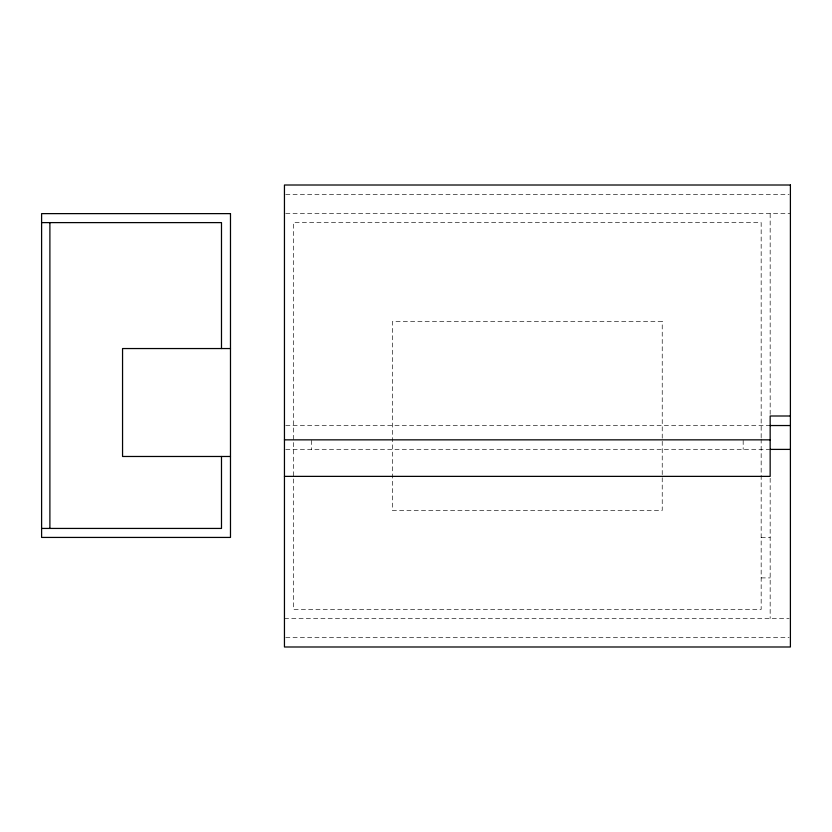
<?xml version="1.0" encoding="UTF-8"?>
<svg xmlns="http://www.w3.org/2000/svg" width="832" height="832" viewBox="0 0 832 832"><rect width="100%" height="100%" fill="white"/><g stroke="black" fill="none" stroke-linecap="round" stroke-linejoin="round"><path stroke-width="0.62" stroke-dasharray="4.16 3.12" d="M285.75 194.542L789.1 194.542M285.75 213.626L790.4 213.626M285.75 425.537L770.162 425.537M285.75 449.394L768.862 449.394M761.166 537.43L770.162 537.43M761.166 577.907L770.162 577.907M284.45 618.374L789.131 618.374M285.75 637.458L789.1 637.458M770.162 213.626L770.162 416M770.162 478.275L770.162 618.374M761.166 437.674L761.166 222.612L293.446 222.612L293.446 609.388L761.166 609.388L761.166 438.963M743.174 440.398L743.174 449.394M311.438 440.398L311.438 449.394M662.23 321.558L392.392 321.558L392.392 510.442L662.23 510.442L662.23 321.558"/><path stroke-width="1.25" d="M41.6 222.612L221.489 222.612L221.489 348.546M230.485 348.546L122.554 348.546L122.554 456.477L230.485 456.477M790.4 416L770.162 416L770.162 476.372L284.45 476.372M770.162 425.537L790.4 425.537M284.45 439.847L770.162 439.847M770.162 449.394L790.4 449.394M41.6 528.434L221.489 528.434L221.489 456.477M49.889 222.612L49.889 528.434M790.4 185.006L284.45 185.006L284.45 646.994L790.4 646.994L790.4 185.006M230.485 213.626L41.6 213.626L41.6 537.43L230.485 537.43L230.485 213.626"/></g></svg>
